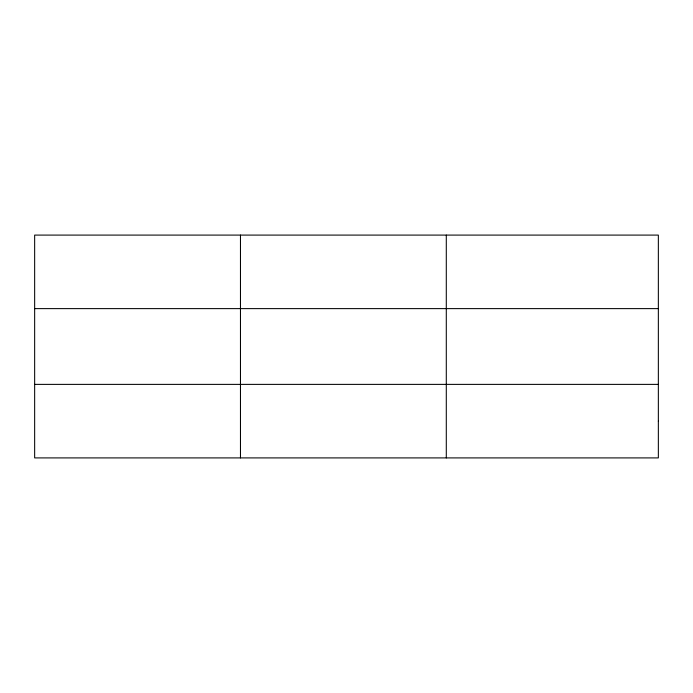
<?xml version="1.0" encoding="UTF-8"?>
<svg xmlns="http://www.w3.org/2000/svg" width="693" height="693" viewBox="0 0 693 693"><rect width="100%" height="100%" fill="white"/><g stroke="black" fill="none" stroke-linecap="round" stroke-linejoin="round"><path stroke-width="1.04" d="M240.471 457.908L240.471 235.092M446.292 457.908L446.292 235.092M34.65 308.619L658.35 308.619M34.65 384.381L658.35 384.381M658.35 421.145L658.35 457.908L34.65 457.908L34.65 235.092L658.35 235.092L658.35 421.145"/></g></svg>
